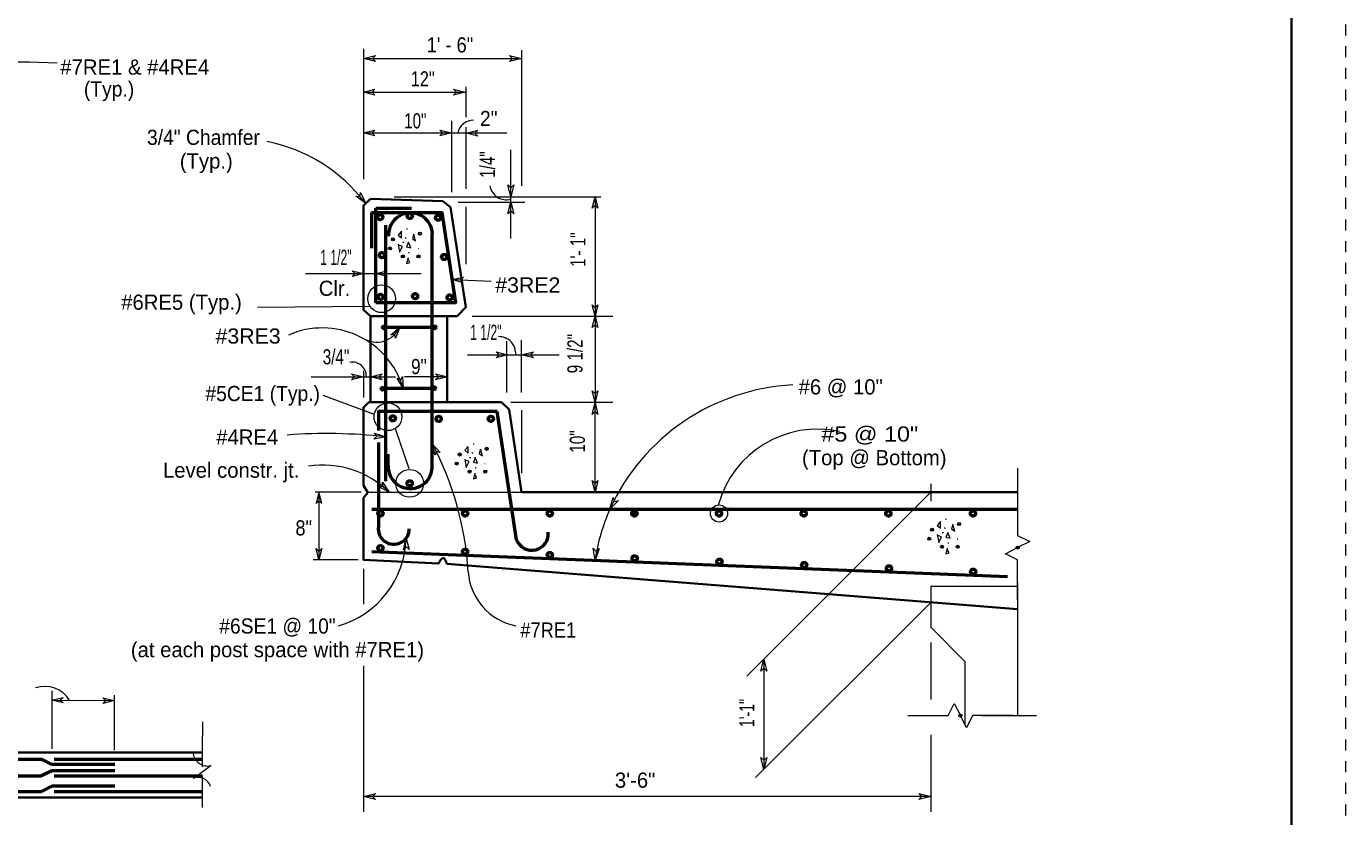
# Model space of a CAD drawing. Extents: x -507 to 937, y 422 to 1509.
# Drawn here: x -483.55 to -471.38, y 1493.07 to 1500.37 of the extents above; entities that cross this region are included whole.
import ezdxf
from ezdxf.enums import TextEntityAlignment as Align

# ---------------------------------------------------------------- set-up
doc = ezdxf.new("R2010")
doc.units = 0
doc.header["$LTSCALE"] = 0.056
doc.header["$PDMODE"] = 32
doc.header["$PDSIZE"] = 0.028
doc.linetypes.add('DOTTED', pattern=[1.5, 0.3, -1.2])
for name, color, linetype, lineweight in [('1', 7, 'Continuous', 13), ('2', 7, 'Continuous', 35), ('3', 7, 'Continuous', 13), ('4', 7, 'Continuous', 53), ('8', 7, 'Continuous', 35)]:
    doc.layers.add(name, color=color, linetype=linetype, lineweight=lineweight)

msp = doc.modelspace()

# ---------------------------------------------------------------- hatches: boundary and pattern name
at = {"layer": '4'}
msp.add_hatch(color=256, dxfattribs=at).paths.add_polyline_path([(-477.92027, 1495.87134, 1), (-477.96194, 1495.87134, 1)])

# ---------------------------------------------------------------- linework, layer by layer
at = {"layer": '1'}
for p, q in [((-480.03849, 1498.49302), (-480.03849, 1498.50182)), ((-480.07792, 1498.37474), (-480.06479, 1498.37474)), ((-480.05604, 1498.42292), (-480.05167, 1498.40979)), ((-480.01661, 1498.27833), (-480.02536, 1498.27833)), ((-479.93771, 1498.31776), (-479.93333, 1498.31776)), ((-479.44026, 1496.43734), (-479.43589, 1496.42422)), ((-479.42271, 1496.50745), (-479.42271, 1496.51625)), ((-479.46214, 1496.38917), (-479.44901, 1496.38917)), ((-479.32193, 1496.33219), (-479.31755, 1496.33219)), ((-479.40083, 1496.29276), (-479.40958, 1496.29276)), ((-475.0626, 1495.81333), (-475.0626, 1495.82214)), ((-475.10203, 1495.69505), (-475.08891, 1495.69505)), ((-475.08016, 1495.74323), (-475.07578, 1495.7301)), ((-475.04073, 1495.59865), (-475.04948, 1495.59865)), ((-474.96182, 1495.63807), (-474.95745, 1495.63807))]:
    msp.add_line(p, q, dxfattribs=at)
for points in [[(-480.09109, 1498.47547), (-480.12172, 1498.44042), (-480.09109, 1498.41417)], [(-480.02536, 1498.37474), (-480.04292, 1498.33089), (-480.00344, 1498.32214)], [(-479.97719, 1498.44917), (-479.99031, 1498.40979), (-479.95964, 1498.38792)], [(-479.47531, 1496.4899), (-479.50594, 1496.45484), (-479.47531, 1496.42859)], [(-479.36141, 1496.46359), (-479.37453, 1496.42422), (-479.34385, 1496.40234)], [(-479.40958, 1496.38917), (-479.42714, 1496.34531), (-479.38766, 1496.33656)], [(-475.11521, 1495.79578), (-475.14583, 1495.76073), (-475.11521, 1495.73448)], [(-475.04948, 1495.69505), (-475.06703, 1495.6512), (-475.02755, 1495.64245)], [(-475.0013, 1495.76948), (-475.01443, 1495.7301), (-474.98375, 1495.70823)]]:
    msp.add_lwpolyline(points, close=True, dxfattribs=at)
for points in [[(-480.12172, 1498.35719), (-480.10859, 1498.28271), (-480.08229, 1498.33526), (-480.11734, 1498.34844)], [(-480.02974, 1498.23016), (-480.04292, 1498.17755), (-480.01219, 1498.18635), (-480.02974, 1498.21703)], [(-479.50594, 1496.37161), (-479.49281, 1496.29714), (-479.46651, 1496.34969), (-479.50156, 1496.36286)], [(-479.41396, 1496.24458), (-479.42714, 1496.19198), (-479.39641, 1496.20078), (-479.41396, 1496.23146)], [(-475.14583, 1495.6775), (-475.13271, 1495.60302), (-475.10641, 1495.65557), (-475.14146, 1495.66875)], [(-475.05385, 1495.55047), (-475.06703, 1495.49786), (-475.0363, 1495.50667), (-475.05385, 1495.53734)]]:
    msp.add_lwpolyline(points, dxfattribs=at)
for p in [(-480.16995, 1498.40104), (-479.92021, 1498.45354), (-480.19625, 1498.31776), (-480.07792, 1498.24328), (-479.93333, 1498.24328), (-479.55417, 1496.41547), (-479.30443, 1496.46797), (-479.58047, 1496.33219), (-479.46214, 1496.25771), (-479.31755, 1496.25771), (-475.19406, 1495.72135), (-474.94432, 1495.77385), (-475.22036, 1495.63807), (-475.10203, 1495.56359), (-474.95745, 1495.56359)]:
    msp.add_point(p, dxfattribs=at)
at = {"layer": '2'}
for p, q in [((-480.44109, 1498.71328), (-480.37776, 1498.77495)), ((-480.37776, 1498.77495), (-479.71031, 1498.75448)), ((-479.63776, 1498.69828), (-479.71031, 1498.75448)), ((-480.44109, 1497.75161), (-480.44109, 1498.71328)), ((-479.63776, 1498.69828), (-479.49609, 1497.77495)), ((-479.57776, 1497.69161), (-479.49609, 1497.77495)), ((-480.37776, 1497.69161), (-480.44109, 1497.75161)), ((-479.57776, 1497.69161), (-480.37844, 1497.69161)), ((-480.37776, 1496.89995), (-480.37776, 1497.69161)), ((-479.66943, 1496.89995), (-479.66943, 1497.69161)), ((-480.44109, 1496.84995), (-480.39109, 1496.89995)), ((-480.44109, 1496.85161), (-480.44109, 1496.13068)), ((-479.16609, 1496.89995), (-480.39109, 1496.89995)), ((-479.09776, 1496.83161), (-479.16609, 1496.89995)), ((-478.98276, 1496.06661), (-479.09776, 1496.83161)), ((-480.44109, 1496.13068), (-480.40052, 1496.06641)), ((-480.40052, 1496.06641), (-480.44109, 1496.01422)), ((-478.98276, 1496.06661), (-474.40432, 1496.06661)), ((-480.44109, 1496.01422), (-480.44109, 1495.44161)), ((-480.44109, 1495.44354), (-479.74932, 1495.41063)), ((-479.67089, 1495.40526), (-474.40432, 1494.98729)), ((-483.81932, 1493.66646), (-481.92583, 1493.66646)), ((-483.81932, 1493.24979), (-481.92583, 1493.24979))]:
    msp.add_line(p, q, dxfattribs=at)
at = {"layer": '2', "lineweight": 13}
for p, q in [((-479.62411, 1498.03089), (-479.26234, 1498.01562)), ((-481.42, 1497.77469), (-480.38182, 1497.78417)), ((-480.81729, 1496.96375), (-480.34125, 1496.7876)), ((-480.14844, 1496.65458), (-480.02156, 1496.28547)), ((-480.41208, 1496.06661), (-480.41167, 1496.06661)), ((-480.40094, 1496.06661), (-478.98276, 1496.06661)), ((-481.84729, 1493.54375), (-482.00479, 1493.42974)), ((-481.92583, 1493.15745), (-481.92583, 1493.44484))]:
    msp.add_line(p, q, dxfattribs=at)
for points in [[(-478.30443, 1498.7938), (-478.27839, 1498.68964), (-478.30443, 1498.71568), (-478.33047, 1498.68964)], [(-479.62411, 1498.03089), (-479.51896, 1498.0525), (-479.54604, 1498.0276), (-479.52115, 1498.00047)], [(-478.30443, 1497.69161), (-478.33047, 1497.79578), (-478.30443, 1497.76974), (-478.27839, 1497.79578)], [(-478.30443, 1497.69161), (-478.27839, 1497.58745), (-478.30443, 1497.61349), (-478.33047, 1497.58745)], [(-478.30443, 1496.89995), (-478.33047, 1497.00411), (-478.30443, 1496.97807), (-478.27839, 1497.00411)], [(-480.85198, 1496.06661), (-480.87802, 1495.96245), (-480.85198, 1495.98849), (-480.82594, 1495.96245)], [(-480.04734, 1495.64146), (-480.01849, 1495.53807), (-480.04521, 1495.56339), (-480.07052, 1495.53661)], [(-480.85198, 1495.44354), (-480.87802, 1495.54771), (-480.85198, 1495.52167), (-480.82594, 1495.54771)]]:
    msp.add_lwpolyline(points, close=True, dxfattribs=at)
for centre in [(-480.27393, 1497.85296), (-480.21565, 1496.76369), (-480.01502, 1496.14953)]:
    msp.add_circle(centre, 0.12796, dxfattribs=at)
for centre, radius, start, end in [((-483.65527, 1493.35691), 6.68037, 86.67648, 98.40289), ((-479.19242, 1497.34702), 0.15657, 355.80656, 91.37233), ((-481.87724, 1493.6796), 0.13911, 190.16514, 282.42996), ((-481.96796, 1493.31528), 0.12025, 17.84572, 112.59929)]:
    msp.add_arc(centre, radius, start, end, dxfattribs=at)
at = {"layer": '2'}
msp.add_spline([(-479.74943, 1495.41052), (-479.70422, 1495.46073), (-479.67089, 1495.40526)], degree=3, dxfattribs=at)
at = {"layer": '3'}
for p, q in [((-480.44109, 1500.1599), (-480.44109, 1498.95719)), ((-478.98276, 1500.14776), (-478.98276, 1498.89531)), ((-480.44109, 1500.06995), (-478.98276, 1500.06995)), ((-480.44448, 1499.75901), (-479.50323, 1499.75901)), ((-479.49542, 1499.80932), (-479.49542, 1499.52849)), ((-479.62896, 1499.4962), (-479.62896, 1498.8363)), ((-480.44448, 1499.38328), (-479.11755, 1499.38328)), ((-479.49542, 1499.4374), (-479.49542, 1498.86667)), ((-479.08109, 1498.40776), (-479.08109, 1499.22839)), ((-480.15719, 1498.7938), (-478.25052, 1498.7938)), ((-479.56828, 1498.74526), (-478.95146, 1498.74526)), ((-478.30443, 1498.7938), (-478.30443, 1497.69161)), ((-479.49542, 1498.70276), (-479.49542, 1498.17109)), ((-479.43849, 1497.69161), (-478.1412, 1497.69161)), ((-478.30443, 1497.69161), (-478.30443, 1496.89995)), ((-479.11896, 1496.98693), (-479.11896, 1497.46224)), ((-478.98276, 1496.98693), (-478.98276, 1497.47135)), ((-479.48016, 1497.33542), (-478.63464, 1497.33542)), ((-480.44109, 1497.18682), (-480.44109, 1496.94125)), ((-480.92516, 1497.13193), (-480.14448, 1497.13193)), ((-479.66563, 1497.13193), (-480.06406, 1497.13193)), ((-479.08021, 1496.89995), (-478.1412, 1496.89995)), ((-478.98276, 1496.82385), (-478.98276, 1496.24375)), ((-478.30443, 1496.06661), (-478.30443, 1496.89995)), ((-474.29182, 1495.61266), (-474.40432, 1495.55641)), ((-474.51682, 1495.50016), (-474.40432, 1495.55641)), ((-483.3175, 1494.23391), (-483.3175, 1493.69823)), ((-483.3175, 1494.14823), (-482.74167, 1494.14417)), ((-482.74167, 1494.19563), (-482.74167, 1493.68547)), ((-474.98943, 1494.11786), (-474.93318, 1494.00536)), ((-474.87693, 1493.89286), (-474.93318, 1494.00536)), ((-481.92583, 1493.94969), (-481.92583, 1493.81599)), ((-481.92583, 1493.53141), (-481.92583, 1493.81599))]:
    msp.add_line(p, q, dxfattribs=at)
for points in [[(-480.44109, 1500.06995), (-480.33172, 1500.09729), (-480.35906, 1500.06995), (-480.33172, 1500.0426)], [(-478.98276, 1500.06995), (-479.09214, 1500.0426), (-479.06479, 1500.06995), (-479.09214, 1500.09729)], [(-480.44448, 1499.75901), (-480.3351, 1499.78635), (-480.36245, 1499.75901), (-480.3351, 1499.73167)], [(-479.50125, 1499.75901), (-479.61063, 1499.73167), (-479.58328, 1499.75901), (-479.61063, 1499.78635)], [(-480.44448, 1499.38328), (-480.3351, 1499.41063), (-480.36245, 1499.38328), (-480.3351, 1499.35594)], [(-479.62859, 1499.38328), (-479.73797, 1499.35594), (-479.71063, 1499.38328), (-479.73797, 1499.41063)], [(-479.495, 1499.38224), (-479.38563, 1499.40958), (-479.41297, 1499.38224), (-479.38563, 1499.3549)], [(-479.08229, 1498.79505), (-479.10964, 1498.90443), (-479.08229, 1498.87708), (-479.05495, 1498.90443)], [(-480.42052, 1498.73297), (-480.51193, 1498.79896), (-480.47339, 1498.79568), (-480.47016, 1498.83422)], [(-479.08109, 1498.74526), (-479.05375, 1498.63589), (-479.08109, 1498.66323), (-479.10844, 1498.63589)], [(-480.44021, 1498.08589), (-480.54438, 1498.05984), (-480.51833, 1498.08589), (-480.54438, 1498.11193)], [(-480.32615, 1498.08589), (-480.22198, 1498.11193), (-480.24802, 1498.08589), (-480.22198, 1498.05984)], [(-480.10656, 1497.58995), (-480.14464, 1497.48958), (-480.15115, 1497.52583), (-480.1874, 1497.51927)], [(-479.10776, 1497.33542), (-479.21714, 1497.30807), (-479.18979, 1497.33542), (-479.21714, 1497.36276)], [(-478.98276, 1497.33542), (-478.87339, 1497.36276), (-478.90073, 1497.33542), (-478.87339, 1497.30807)], [(-480.44109, 1497.13193), (-480.55047, 1497.10458), (-480.52313, 1497.13193), (-480.55047, 1497.15927)], [(-480.37776, 1497.13193), (-480.26839, 1497.15927), (-480.29573, 1497.13193), (-480.26839, 1497.10458)], [(-479.66563, 1497.13193), (-479.775, 1497.10458), (-479.74766, 1497.13193), (-479.775, 1497.15927)], [(-480.07521, 1497.02745), (-480.12964, 1497.12), (-480.09729, 1497.1024), (-480.07969, 1497.13474)], [(-478.30443, 1496.89354), (-478.27708, 1496.78417), (-478.30443, 1496.81151), (-478.33177, 1496.78417)], [(-480.23542, 1496.57865), (-480.3462, 1496.55776), (-480.31729, 1496.58349), (-480.34297, 1496.6124)], [(-479.80635, 1496.51365), (-479.73443, 1496.43391), (-479.76969, 1496.44469), (-479.78042, 1496.40943)], [(-480.20323, 1496.06661), (-480.30214, 1496.12073), (-480.26344, 1496.12229), (-480.26495, 1496.16094)], [(-478.30443, 1496.06661), (-478.33177, 1496.17599), (-478.30443, 1496.14865), (-478.27708, 1496.17599)], [(-478.1675, 1495.91036), (-478.13661, 1496.0188), (-478.12656, 1495.98146), (-478.08922, 1495.99151)], [(-478.30375, 1495.44047), (-478.32167, 1495.55177), (-478.29677, 1495.52219), (-478.26719, 1495.54708)], [(-476.74677, 1494.52661), (-476.71943, 1494.41724), (-476.74677, 1494.44458), (-476.77411, 1494.41724)], [(-483.3175, 1494.14823), (-483.21333, 1494.17427), (-483.23938, 1494.14823), (-483.21333, 1494.12219)], [(-482.74167, 1494.14417), (-482.84583, 1494.11813), (-482.81979, 1494.14417), (-482.84583, 1494.17021)], [(-476.74677, 1493.51099), (-476.77411, 1493.62036), (-476.74677, 1493.59302), (-476.71943, 1493.62036)], [(-480.44109, 1493.25849), (-480.33172, 1493.28583), (-480.35906, 1493.25849), (-480.33172, 1493.23115)], [(-475.20672, 1493.25849), (-475.31609, 1493.23115), (-475.28875, 1493.25849), (-475.31609, 1493.28583)]]:
    msp.add_lwpolyline(points, close=True, dxfattribs=at)
for points in [[(-480.97536, 1498.08589), (-480.42307, 1498.08589), (-480.31328, 1498.08589), (-479.90776, 1498.08589)], [(-474.40432, 1496.03974), (-474.40432, 1495.66891), (-474.29182, 1495.61266)], [(-474.40432, 1495.07307), (-474.40432, 1495.44391), (-474.51682, 1495.50016)], [(-475.41651, 1494.00536), (-475.04568, 1494.00536), (-474.98943, 1494.11786)], [(-474.44984, 1494.00536), (-474.82068, 1494.00536), (-474.87693, 1493.89286)]]:
    msp.add_lwpolyline(points, dxfattribs=at)
for centre, radius, start, end in [((-479.42758, 1499.35587), 0.14565, 89.40218, 168.58397), ((-481.6233, 1497.8314), 1.50146, 37.14298, 78.78268), ((-479.12341, 1498.91975), 0.15312, 188.95034, 285.58038), ((-480.81924, 1496.80819), 0.77564, 16.43164, 113.85966), ((-480.32167, 1497.69003), 0.23712, 238.37462, 335.07549), ((-480.54363, 1497.13888), 0.12924, 358.58867, 99.7809), ((-480.78176, 1491.72815), 4.88082, 83.62639, 94.26464), ((-482.34015, 1495.16639), 2.86971, 3.31201, 28.00358), ((-480.90884, 1495.66322), 0.86167, 285.87616, 358.49065), ((-478.93104, 1495.36968), 0.5455, 183.94367, 258.88271), ((-483.38287, 1494.00433), 0.27037, 31.59681, 108.17713)]:
    msp.add_arc(centre, radius, start, end, dxfattribs=at)
for p in [(-474.40432, 1495.55641), (-474.93318, 1494.00536)]:
    msp.add_point(p, dxfattribs=at)
at = {"layer": '4'}
for p, q in [((-480.36776, 1498.64995), (-480.36776, 1498.31995)), ((-480.32776, 1497.81661), (-480.32776, 1498.69036)), ((-480.32776, 1498.69036), (-479.99776, 1498.69036)), ((-480.23417, 1496.17063), (-480.23417, 1498.53188)), ((-479.80635, 1496.28073), (-479.80635, 1498.45078)), ((-480.25427, 1497.58995), (-479.77135, 1497.58995)), ((-480.27276, 1497.02745), (-479.79911, 1497.02745)), ((-479.02859, 1495.6288), (-479.20656, 1496.81234)), ((-480.30328, 1496.52484), (-480.30328, 1495.7499)), ((-480.2126, 1496.31443), (-480.2126, 1496.41911)), ((-480.36297, 1495.91036), (-474.40432, 1495.91036)), ((-480.36255, 1495.52182), (-474.49922, 1495.29016)), ((-483.81932, 1493.60396), (-483.41115, 1493.60396)), ((-483.3175, 1493.55578), (-483.41115, 1493.60396)), ((-482.73453, 1493.55578), (-483.3175, 1493.55578)), ((-483.29609, 1493.60396), (-481.92583, 1493.60396)), ((-483.81932, 1493.44922), (-483.41115, 1493.44922)), ((-483.3175, 1493.4974), (-483.41115, 1493.44922)), ((-482.73453, 1493.4974), (-483.3175, 1493.4974)), ((-483.29609, 1493.44922), (-481.92583, 1493.44922)), ((-483.81932, 1493.30536), (-483.41115, 1493.30536)), ((-483.3175, 1493.35354), (-483.41115, 1493.30536)), ((-482.73453, 1493.35354), (-483.3175, 1493.35354)), ((-483.29609, 1493.30536), (-481.92583, 1493.30536))]:
    msp.add_line(p, q, dxfattribs=at)
at = {"layer": '4', "lineweight": 13}
for p, q in [((-474.40432, 1496.28828), (-474.40432, 1495.66891)), ((-480.46161, 1496.06667), (-480.88563, 1496.06667)), ((-480.85198, 1496.06667), (-480.85198, 1495.44359)), ((-475.20672, 1496.06661), (-476.90443, 1494.36891)), ((-475.20672, 1496.14458), (-475.20672, 1495.98542)), ((-480.49005, 1495.44359), (-480.90625, 1495.44359)), ((-480.44109, 1495.36016), (-480.44109, 1495.03297)), ((-474.40432, 1495.23224), (-474.40432, 1494.00536)), ((-475.20672, 1495.20109), (-475.20672, 1494.82057)), ((-475.20672, 1495.20109), (-474.40432, 1495.20109)), ((-475.20672, 1495.05099), (-476.82359, 1493.43411)), ((-475.20672, 1494.67948), (-475.20672, 1494.15536)), ((-476.74677, 1494.52661), (-476.74677, 1493.51099)), ((-480.44109, 1494.46453), (-480.44109, 1493.1187)), ((-475.41651, 1494.00536), (-475.12177, 1494.00536)), ((-474.73396, 1494.00536), (-474.22979, 1494.00536)), ((-475.20672, 1493.82922), (-475.20672, 1493.1187)), ((-475.20672, 1493.25849), (-480.44109, 1493.25849))]:
    msp.add_line(p, q, dxfattribs=at)
at = {"layer": '4'}
for points in [[(-480.36776, 1498.64995), (-479.71943, 1498.64995), (-479.59109, 1497.81661), (-480.32776, 1497.81661)], [(-479.20656, 1496.81234), (-480.30328, 1496.81234), (-480.30328, 1496.63661)]]:
    msp.add_lwpolyline(points, dxfattribs=at)
at = {"layer": '4', "lineweight": 13}
msp.add_lwpolyline([(-475.20672, 1494.82057), (-474.89229, 1494.50615), (-474.89229, 1493.92359)], dxfattribs=at)
at = {"layer": '4'}
for centre, radius in [((-480.28717, 1498.60685), 0.02404), ((-480.01408, 1498.61737), 0.02404), ((-479.75208, 1498.60127), 0.02404), ((-480.27042, 1498.2556), 0.02404), ((-479.69633, 1498.23893), 0.02404), ((-480.28317, 1497.87068), 0.02404), ((-479.96383, 1497.8766), 0.02404), ((-479.64617, 1497.86543), 0.02404), ((-480.25435, 1497.58897), 0.01202), ((-479.78254, 1497.58897), 0.01202), ((-480.26546, 1497.02279), 0.01202), ((-479.78809, 1497.02835), 0.01202), ((-480.16971, 1496.74988), 0.02404), ((-479.74719, 1496.74414), 0.02404), ((-479.26508, 1496.7453), 0.02404), ((-480.01503, 1496.14952), 0.02404), ((-480.28486, 1495.87134), 0.02404), ((-479.50361, 1495.87134), 0.02404), ((-478.72236, 1495.87134), 0.02404), ((-477.94111, 1495.87134), 0.02404), ((-477.15986, 1495.87134), 0.02404), ((-476.37861, 1495.87134), 0.02404), ((-475.59736, 1495.87134), 0.02404), ((-474.81611, 1495.87134), 0.02404), ((-480.28486, 1495.55175), 0.02404), ((-479.50344, 1495.51917), 0.02404), ((-478.72109, 1495.48828), 0.02404), ((-477.93875, 1495.45734), 0.02404), ((-477.15641, 1495.42646), 0.02404), ((-476.37406, 1495.39552), 0.02404), ((-475.59172, 1495.36464), 0.02404), ((-474.81443, 1495.33391), 0.02404)]:
    msp.add_circle(centre, radius, dxfattribs=at)
at = {"layer": '4', "lineweight": 13}
msp.add_circle((-477.15986, 1495.87134), 0.07916, dxfattribs=at)
at = {"layer": '4', "lineweight": 25}
msp.add_circle((-477.94111, 1495.87134), 0.02083, dxfattribs=at)
at = {"layer": '4'}
for centre, radius, start, end in [((-480.00646, 1498.44228), 0.20334, 2.43864, 182.86111), ((-480.00959, 1496.30443), 0.20334, 177.13889, 357.56136), ((-480.16141, 1495.73064), 0.14318, 172.25389, 0.01042), ((-478.88712, 1495.68403), 0.15186, 201.31078, 6.07899)]:
    msp.add_arc(centre, radius, start, end, dxfattribs=at)
at = {"layer": '4', "lineweight": 13}
for centre, radius, start, end in [((-476.37867, 1495.09403), 1.96631, 92.94298, 155.47049), ((-476.2534, 1495.70329), 0.94581, 77.52828, 164.94588), ((-480.81252, 1495.45153), 0.86582, 45.27214, 98.98304), ((-476.54982, 1495.18667), 1.7722, 155.89809, 171.76595)]:
    msp.add_arc(centre, radius, start, end, dxfattribs=at)
at = {"layer": '8'}
msp.add_line((-471.87792, 1508.08432), (-471.87792, 1487.08432), dxfattribs=at)
at = {"layer": '8', "linetype": 'DOTTED', "lineweight": 13}
msp.add_lwpolyline([(-507.37792, 1508.58432), (-471.37792, 1508.58432), (-471.37792, 1486.58432), (-507.37792, 1486.58432)], dxfattribs=at)

# ---------------------------------------------------------------- texts
at = {"layer": '3'}
for s, width, p in [('1\' - 6"', 0.9, (-479.85781, 1500.1262)), ('12"', 0.8, (-480.00406, 1499.81281)), ('10"', 0.75, (-480.06589, 1499.42536)), ('2"', 0.95, (-479.36641, 1499.4463)), ('#3RE3', 1.05, (-481.80641, 1497.43911)), ('9"', 0.85, (-480.00234, 1497.15719)), ('#5CE1 (Typ.)', 0.95, (-481.89979, 1496.90875))]:
    msp.add_text(s, height=0.14, dxfattribs=dict(at, width=width)).set_placement(p)
for s, p in [('#7RE1 & #4RE4', (-483.23891, 1499.92182)), ('#6RE5 (Typ.)', (-482.67714, 1497.75151))]:
    msp.add_text(s, height=0.14, dxfattribs=at).set_placement(p)
for s, width, p in [('(Typ.)', 0.95, (-482.78893, 1499.71917)), ('3/4" Chamfer', 0.95, (-481.91773, 1499.27281)), ('#3RE2', 1.05, (-478.92477, 1497.91063)), ('3/4"', 0.75, (-480.69448, 1497.24766)), ('#6SE1 @ 10"', 0.95, (-481.23503, 1494.7626)), ('#7RE1', 0.9, (-478.73573, 1494.72536))]:
    msp.add_text(s, height=0.14, dxfattribs=dict(at, width=width)).set_placement(p, align=Align.CENTER)
for s, p in [(' (Typ.)', (-481.91773, 1499.05469)), ('Level constr. jt.', (-481.66193, 1496.20109)), ('(at each post space with #7RE1)', (-481.23505, 1494.54448))]:
    msp.add_text(s, height=0.14, dxfattribs=at).set_placement(p, align=Align.CENTER)
at = {"layer": '3', "width": 0.75}
for s, p in [('1/4"', (-479.22745, 1499.09146)), ('1\'- 1"', (-478.3924, 1498.30628)), ('9 1/2"', (-478.41974, 1497.34654)), ('10"', (-478.39828, 1496.53563))]:
    msp.add_text(s, height=0.14, rotation=90, dxfattribs=at).set_placement(p, align=Align.CENTER)
at = {"layer": '3'}
for s, width, p in [('1 1/2"', 0.6, (-480.55078, 1498.16573)), ('1 1/2"', 0.6, (-479.16698, 1497.4738)), ('8"', 0.9, (-480.91604, 1495.66844))]:
    msp.add_text(s, height=0.14, dxfattribs=dict(at, width=width)).set_placement(p, align=Align.RIGHT)
for s, p in [('Clr.', (-480.56286, 1497.87974)), ('#4RE4', (-481.22734, 1496.50651))]:
    msp.add_text(s, height=0.14, dxfattribs=at).set_placement(p, align=Align.RIGHT)
at = {"layer": '3', "width": 0.7}
msp.add_text('1\'-1"', height=0.14, rotation=90, dxfattribs=at).set_placement((-476.83313, 1494.1601), align=Align.RIGHT)
at = {"layer": '4'}
for s, p in [('#6 @ 10"', (-476.42599, 1496.96969)), ('(Top @ Bottom)', (-476.39484, 1496.31661)), ('3\'-6"', (-478.12078, 1493.3399))]:
    msp.add_text(s, height=0.14, dxfattribs=at).set_placement(p)
at = {"layer": '4', "width": 1.15}
msp.add_text('   #5 @ 10"', height=0.14, dxfattribs=at).set_placement((-476.39484, 1496.53474))

doc.saveas('drawing.dxf')
